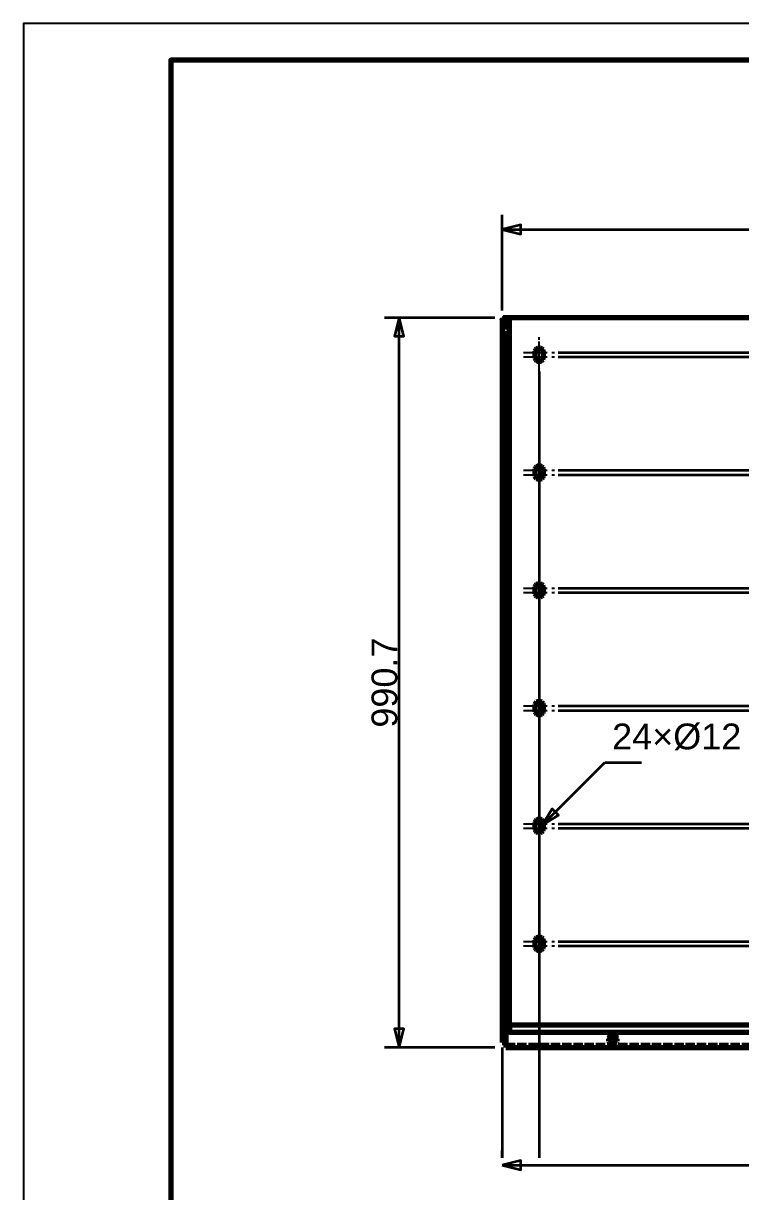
# Model space of a CAD drawing. Header units: millimetres. Extents: x 0 to 420, y 0 to 297.
# Drawn here: x 0 to 97.3, y 138.3 to 297 of the extents above; entities that cross this region are included whole.
import ezdxf
from ezdxf.enums import TextEntityAlignment as Align

# ---------------------------------------------------------------- set-up
doc = ezdxf.new("R2010")
doc.units = ezdxf.units.MM
doc.linetypes.add('CENTER', pattern=[5.08, 3.175, -0.635, 0.635, -0.635])
doc.linetypes.add('DASHED', pattern=[1.524, 1.27, -0.254])
doc.styles.add('GOST', font='Arial')

msp = doc.modelspace()

# ---------------------------------------------------------------- linework, layer by layer
at = {"color": 7, "lineweight": 35}
for p, q in [((65, 258), (65, 271)), ((65, 269), (220, 269)), ((64, 257), (49, 257)), ((51, 157.93), (51, 257)), ((72.6, 252.3), (235, 252.3)), ((72.6, 251.7), (235, 251.7)), ((70, 249.7), (70, 142.93)), ((70, 249.1), (70, 142.93)), ((72.6, 236.3), (235, 236.3)), ((72.6, 235.7), (235, 235.7)), ((70, 233.7), (70, 142.93)), ((70, 233.1), (70, 142.93)), ((72.6, 220.3), (235, 220.3)), ((72.6, 219.7), (235, 219.7)), ((70, 217.7), (70, 142.93)), ((70, 217.1), (70, 142.93)), ((72.6, 204.3), (235, 204.3)), ((72.6, 203.7), (235, 203.7)), ((70, 201.7), (70, 142.93)), ((70, 201.1), (70, 142.93)), ((70.42, 188.12), (78.91, 196.61)), ((78.91, 196.61), (83.91, 196.61)), ((72.6, 188.3), (235, 188.3)), ((72.6, 187.7), (235, 187.7)), ((70, 185.7), (70, 142.93)), ((70, 185.1), (70, 142.93)), ((72.6, 172.3), (235, 172.3)), ((72.6, 171.7), (235, 171.7)), ((70, 169.7), (70, 142.93)), ((70, 169.1), (70, 142.93)), ((64, 157.93), (49, 157.93)), ((65, 157.93), (65, 142.93)), ((65, 142.93), (65, 143.93)), ((65, 141.93), (220, 141.93))]:
    msp.add_line(p, q, dxfattribs=at)
at = {"color": 1, "lineweight": 70}
for p, q in [((65, 256.81), (65.01, 256.83)), ((65, 256.8), (65, 256.81)), ((65, 256.78), (65, 256.8)), ((65, 256.78), (65, 160.93)), ((65.01, 256.84), (65.02, 256.86)), ((65.01, 256.83), (65.01, 256.84)), ((65.02, 256.86), (65.03, 256.88)), ((65.03, 256.89), (65.04, 256.91)), ((65.03, 256.88), (65.03, 256.89)), ((65.04, 256.91), (65.06, 256.92)), ((65.06, 256.92), (65.07, 256.94)), ((65.07, 256.94), (65.08, 256.96)), ((65.08, 256.96), (65.1, 256.97)), ((65.1, 256.97), (65.12, 256.99)), ((65.12, 256.99), (65.13, 257)), ((65.17, 257), (65.13, 257)), ((65.22, 257), (65.17, 257)), ((65.27, 257), (65.22, 257)), ((65.32, 257), (65.27, 257)), ((65.38, 257), (65.32, 257)), ((65.44, 257), (65.38, 257)), ((65.5, 257), (65.44, 257)), ((65.57, 257), (65.5, 257)), ((65.63, 257), (65.57, 257)), ((65.71, 257), (65.63, 257)), ((65.78, 257), (65.71, 257)), ((65.85, 257), (65.78, 257)), ((65.93, 257), (65.85, 257)), ((66, 257), (65.93, 257)), ((219, 257), (66, 257)), ((66, 160.93), (66, 257)), ((69.43, 252.49), (69.4, 252.3)), ((69.4, 252.3), (69.4, 251.7)), ((69.51, 252.65), (69.43, 252.49)), ((69.65, 252.79), (69.51, 252.65)), ((69.81, 252.87), (69.65, 252.79)), ((70, 252.9), (69.81, 252.87)), ((70.19, 252.87), (70, 252.9)), ((70.35, 252.79), (70.19, 252.87)), ((70.49, 252.65), (70.35, 252.79)), ((70.57, 252.49), (70.49, 252.65)), ((70.6, 252.3), (70.57, 252.49)), ((70.6, 251.7), (70.6, 252.3)), ((69.4, 251.7), (69.43, 251.51)), ((69.43, 251.51), (69.51, 251.35)), ((69.51, 251.35), (69.65, 251.21)), ((69.65, 251.21), (69.81, 251.13)), ((69.81, 251.13), (70, 251.1)), ((70, 251.1), (70.19, 251.13)), ((70.19, 251.13), (70.35, 251.21)), ((70.35, 251.21), (70.49, 251.35)), ((70.49, 251.35), (70.57, 251.51)), ((70.57, 251.51), (70.6, 251.7)), ((69.43, 236.49), (69.4, 236.3)), ((69.51, 236.65), (69.43, 236.49)), ((69.65, 236.79), (69.51, 236.65)), ((69.81, 236.87), (69.65, 236.79)), ((70, 236.9), (69.81, 236.87)), ((70.19, 236.87), (70, 236.9)), ((70.35, 236.79), (70.19, 236.87)), ((70.49, 236.65), (70.35, 236.79)), ((70.57, 236.49), (70.49, 236.65)), ((70.6, 236.3), (70.57, 236.49)), ((69.4, 236.3), (69.4, 235.7)), ((69.4, 235.7), (69.43, 235.51)), ((69.43, 235.51), (69.51, 235.35)), ((69.51, 235.35), (69.65, 235.21)), ((69.65, 235.21), (69.81, 235.13)), ((69.81, 235.13), (70, 235.1)), ((70, 235.1), (70.19, 235.13)), ((70.19, 235.13), (70.35, 235.21)), ((70.35, 235.21), (70.49, 235.35)), ((70.49, 235.35), (70.57, 235.51)), ((70.57, 235.51), (70.6, 235.7)), ((70.6, 235.7), (70.6, 236.3)), ((69.51, 220.65), (69.43, 220.49)), ((69.65, 220.79), (69.51, 220.65)), ((69.81, 220.87), (69.65, 220.79)), ((70, 220.9), (69.81, 220.87)), ((70.19, 220.87), (70, 220.9)), ((70.35, 220.79), (70.19, 220.87)), ((70.49, 220.65), (70.35, 220.79)), ((70.57, 220.49), (70.49, 220.65)), ((69.43, 220.49), (69.4, 220.3)), ((69.4, 220.3), (69.4, 219.7)), ((69.4, 219.7), (69.43, 219.51)), ((69.43, 219.51), (69.51, 219.35)), ((69.51, 219.35), (69.65, 219.21)), ((69.65, 219.21), (69.81, 219.13)), ((69.81, 219.13), (70, 219.1)), ((70, 219.1), (70.19, 219.13)), ((70.19, 219.13), (70.35, 219.21)), ((70.35, 219.21), (70.49, 219.35)), ((70.49, 219.35), (70.57, 219.51)), ((70.6, 220.3), (70.57, 220.49)), ((70.57, 219.51), (70.6, 219.7)), ((70.6, 219.7), (70.6, 220.3)), ((69.65, 204.79), (69.51, 204.65)), ((69.81, 204.87), (69.65, 204.79)), ((70, 204.9), (69.81, 204.87)), ((70.19, 204.87), (70, 204.9)), ((70.35, 204.79), (70.19, 204.87)), ((70.49, 204.65), (70.35, 204.79)), ((69.43, 204.49), (69.4, 204.3)), ((69.4, 204.3), (69.4, 203.7)), ((69.4, 203.7), (69.43, 203.51)), ((69.51, 204.65), (69.43, 204.49)), ((69.43, 203.51), (69.51, 203.35)), ((69.51, 203.35), (69.65, 203.21)), ((69.65, 203.21), (69.81, 203.13)), ((69.81, 203.13), (70, 203.1)), ((70, 203.1), (70.19, 203.13)), ((70.19, 203.13), (70.35, 203.21)), ((70.35, 203.21), (70.49, 203.35)), ((70.57, 204.49), (70.49, 204.65)), ((70.49, 203.35), (70.57, 203.51)), ((70.6, 204.3), (70.57, 204.49)), ((70.57, 203.51), (70.6, 203.7)), ((70.6, 203.7), (70.6, 204.3)), ((69.81, 188.87), (69.65, 188.79)), ((70, 188.9), (69.81, 188.87)), ((70.19, 188.87), (70, 188.9)), ((70.35, 188.79), (70.19, 188.87)), ((69.43, 188.49), (69.4, 188.3)), ((69.4, 188.3), (69.4, 187.7)), ((69.4, 187.7), (69.43, 187.51)), ((69.51, 188.65), (69.43, 188.49)), ((69.43, 187.51), (69.51, 187.35)), ((69.65, 188.79), (69.51, 188.65)), ((69.51, 187.35), (69.65, 187.21)), ((70.49, 188.65), (70.35, 188.79)), ((70.35, 187.21), (70.49, 187.35)), ((70.57, 188.49), (70.49, 188.65)), ((70.49, 187.35), (70.57, 187.51)), ((70.6, 188.3), (70.57, 188.49)), ((70.57, 187.51), (70.6, 187.7)), ((70.6, 187.7), (70.6, 188.3)), ((69.65, 187.21), (69.81, 187.13)), ((69.81, 187.13), (70, 187.1)), ((70, 187.1), (70.19, 187.13)), ((70.19, 187.13), (70.35, 187.21)), ((69.43, 172.49), (69.4, 172.3)), ((69.4, 172.3), (69.4, 171.7)), ((69.4, 171.7), (69.43, 171.51)), ((69.51, 172.65), (69.43, 172.49)), ((69.43, 171.51), (69.51, 171.35)), ((69.65, 172.79), (69.51, 172.65)), ((69.81, 172.87), (69.65, 172.79)), ((70, 172.9), (69.81, 172.87)), ((70.19, 172.87), (70, 172.9)), ((70.35, 172.79), (70.19, 172.87)), ((70.49, 172.65), (70.35, 172.79)), ((70.57, 172.49), (70.49, 172.65)), ((70.49, 171.35), (70.57, 171.51)), ((70.6, 172.3), (70.57, 172.49)), ((70.57, 171.51), (70.6, 171.7)), ((70.6, 171.7), (70.6, 172.3)), ((69.51, 171.35), (69.65, 171.21)), ((69.65, 171.21), (69.81, 171.13)), ((69.81, 171.13), (70, 171.1)), ((70, 171.1), (70.19, 171.13)), ((70.19, 171.13), (70.35, 171.21)), ((70.35, 171.21), (70.49, 171.35)), ((65, 160.93), (65, 160.6)), ((65.01, 160.93), (65, 160.93)), ((65, 160.6), (65, 158.6)), ((65, 160.6), (65.5, 160.6)), ((65.03, 160.93), (65.01, 160.93)), ((65.06, 160.93), (65.03, 160.93)), ((65.1, 160.93), (65.06, 160.93)), ((65.15, 160.93), (65.1, 160.93)), ((65.22, 160.93), (65.15, 160.93)), ((65.29, 160.93), (65.22, 160.93)), ((65.38, 160.93), (65.29, 160.93)), ((65.47, 160.93), (65.38, 160.93)), ((65.57, 160.93), (65.47, 160.93)), ((65.5, 160.6), (65.5, 160.93)), ((65.5, 160.47), (65.5, 160.6)), ((65.5, 160.47), (65.5, 160.01)), ((66, 160.47), (65.5, 160.47)), ((65.67, 160.93), (65.57, 160.93)), ((65.78, 160.93), (65.67, 160.93)), ((65.89, 160.93), (65.78, 160.93)), ((66, 160.93), (65.89, 160.93)), ((66, 160.93), (66, 160.85)), ((219, 160.93), (66, 160.93)), ((66, 160.85), (66, 160.76)), ((66, 160.76), (66, 160.68)), ((66, 160.68), (66, 160.6)), ((66, 160.6), (66, 160.53)), ((66, 160.53), (66, 160.45)), ((66, 160.45), (66, 160.38)), ((66, 160.38), (66, 160.31)), ((66, 160.31), (66, 160.25)), ((66, 160.01), (65.5, 160.01)), ((65.5, 160.01), (65.5, 157.93)), ((66, 160.25), (66, 160.19)), ((66, 160.19), (66, 160.14)), ((66, 160.14), (66, 160.09)), ((66, 160.09), (66, 160.05)), ((66, 160.05), (66, 160.01)), ((66, 160.01), (219, 160.01)), ((79.41, 159.07), (79.4, 159.03)), ((79.4, 159.03), (79.4, 158.79)), ((79.4, 158.79), (79.41, 158.75)), ((79.45, 159.12), (79.41, 159.07)), ((79.41, 158.75), (79.45, 158.7)), ((79.58, 159.19), (79.45, 159.12)), ((79.45, 158.7), (79.58, 158.63)), ((79.57, 159.09), (79.47, 159.14)), ((79.69, 159.05), (79.57, 159.09)), ((79.77, 159.24), (79.58, 159.19)), ((79.84, 159.03), (79.69, 159.05)), ((80, 159.26), (79.77, 159.24)), ((80, 159.02), (79.84, 159.03)), ((80.23, 159.24), (80, 159.26)), ((80.16, 159.03), (80, 159.02)), ((80.31, 159.05), (80.16, 159.03)), ((80.42, 159.19), (80.23, 159.24)), ((80.43, 159.09), (80.31, 159.05)), ((80.55, 159.12), (80.42, 159.19)), ((80.42, 158.63), (80.55, 158.7)), ((80.53, 159.14), (80.43, 159.09)), ((80.59, 159.07), (80.55, 159.12)), ((80.55, 158.7), (80.59, 158.75)), ((80.6, 159.03), (80.59, 159.07)), ((80.59, 158.75), (80.6, 158.79)), ((80.6, 158.79), (80.6, 159.03)), ((65, 158.6), (65.5, 158.6)), ((65.5, 157.93), (219.5, 157.93)), ((79.58, 158.63), (79.77, 158.58)), ((79.77, 158.58), (80, 158.56)), ((80, 158.56), (80.23, 158.58)), ((80.23, 158.58), (80.42, 158.63))]:
    msp.add_line(p, q, dxfattribs=at)
at = {"color": 5, "linetype": 'DASHED', "lineweight": 35}
for p, q in [((65, 254.7), (65, 256.78)), ((65.13, 257), (66, 257)), ((65.51, 256.83), (65.5, 256.8)), ((65.5, 256.8), (65.5, 256.78)), ((65.5, 256.78), (65.5, 254.7)), ((65.5, 160.93), (65.5, 256.78)), ((65.53, 256.85), (65.51, 256.83)), ((65.55, 256.87), (65.53, 256.85)), ((65.58, 256.9), (65.55, 256.87)), ((65.61, 256.92), (65.58, 256.9)), ((65.65, 256.94), (65.61, 256.92)), ((65.69, 256.95), (65.65, 256.94)), ((65.73, 256.97), (65.69, 256.95)), ((65.78, 256.98), (65.73, 256.97)), ((65.83, 256.99), (65.78, 256.98)), ((65.89, 256.99), (65.83, 256.99)), ((65.94, 257), (65.89, 256.99)), ((66, 257), (65.94, 257)), ((219, 257), (66, 257)), ((65.5, 254.7), (65, 254.7)), ((65, 254.7), (65, 158.6)), ((65.5, 254.7), (65.5, 158.6)), ((69.4, 252.3), (69.43, 252.49)), ((69.4, 251.7), (69.4, 252.3)), ((69.43, 252.49), (69.51, 252.65)), ((69.51, 252.65), (69.65, 252.79)), ((69.65, 252.79), (69.81, 252.87)), ((69.81, 252.87), (70, 252.9)), ((70, 252.9), (70.19, 252.87)), ((70.19, 252.87), (70.35, 252.79)), ((70.35, 252.79), (70.49, 252.65)), ((70.49, 252.65), (70.57, 252.49)), ((70.57, 252.49), (70.6, 252.3)), ((70.6, 252.3), (70.6, 251.7)), ((69.43, 251.51), (69.4, 251.7)), ((69.51, 251.35), (69.43, 251.51)), ((69.65, 251.21), (69.51, 251.35)), ((69.81, 251.13), (69.65, 251.21)), ((70, 251.1), (69.81, 251.13)), ((70.19, 251.13), (70, 251.1)), ((70.35, 251.21), (70.19, 251.13)), ((70.49, 251.35), (70.35, 251.21)), ((70.57, 251.51), (70.49, 251.35)), ((70.6, 251.7), (70.57, 251.51)), ((69.4, 236.3), (69.43, 236.49)), ((69.43, 236.49), (69.51, 236.65)), ((69.51, 236.65), (69.65, 236.79)), ((69.65, 236.79), (69.81, 236.87)), ((69.81, 236.87), (70, 236.9)), ((70, 236.9), (70.19, 236.87)), ((70.19, 236.87), (70.35, 236.79)), ((70.35, 236.79), (70.49, 236.65)), ((70.49, 236.65), (70.57, 236.49)), ((70.57, 236.49), (70.6, 236.3)), ((69.4, 235.7), (69.4, 236.3)), ((69.43, 235.51), (69.4, 235.7)), ((69.51, 235.35), (69.43, 235.51)), ((69.65, 235.21), (69.51, 235.35)), ((69.81, 235.13), (69.65, 235.21)), ((70, 235.1), (69.81, 235.13)), ((70.19, 235.13), (70, 235.1)), ((70.35, 235.21), (70.19, 235.13)), ((70.49, 235.35), (70.35, 235.21)), ((70.57, 235.51), (70.49, 235.35)), ((70.6, 235.7), (70.57, 235.51)), ((70.6, 236.3), (70.6, 235.7)), ((69.43, 220.49), (69.51, 220.65)), ((69.51, 220.65), (69.65, 220.79)), ((69.65, 220.79), (69.81, 220.87)), ((69.81, 220.87), (70, 220.9)), ((70, 220.9), (70.19, 220.87)), ((70.19, 220.87), (70.35, 220.79)), ((70.35, 220.79), (70.49, 220.65)), ((70.49, 220.65), (70.57, 220.49)), ((69.4, 220.3), (69.43, 220.49)), ((69.4, 219.7), (69.4, 220.3)), ((69.43, 219.51), (69.4, 219.7)), ((69.51, 219.35), (69.43, 219.51)), ((69.65, 219.21), (69.51, 219.35)), ((69.81, 219.13), (69.65, 219.21)), ((70, 219.1), (69.81, 219.13)), ((70.19, 219.13), (70, 219.1)), ((70.35, 219.21), (70.19, 219.13)), ((70.49, 219.35), (70.35, 219.21)), ((70.57, 219.51), (70.49, 219.35)), ((70.57, 220.49), (70.6, 220.3)), ((70.6, 219.7), (70.57, 219.51)), ((70.6, 220.3), (70.6, 219.7)), ((69.51, 204.65), (69.65, 204.79)), ((69.65, 204.79), (69.81, 204.87)), ((69.81, 204.87), (70, 204.9)), ((70, 204.9), (70.19, 204.87)), ((70.19, 204.87), (70.35, 204.79)), ((70.35, 204.79), (70.49, 204.65)), ((69.4, 204.3), (69.43, 204.49)), ((69.4, 203.7), (69.4, 204.3)), ((69.43, 203.51), (69.4, 203.7)), ((69.43, 204.49), (69.51, 204.65)), ((69.51, 203.35), (69.43, 203.51)), ((69.65, 203.21), (69.51, 203.35)), ((69.81, 203.13), (69.65, 203.21)), ((70, 203.1), (69.81, 203.13)), ((70.19, 203.13), (70, 203.1)), ((70.35, 203.21), (70.19, 203.13)), ((70.49, 203.35), (70.35, 203.21)), ((70.49, 204.65), (70.57, 204.49)), ((70.57, 203.51), (70.49, 203.35)), ((70.57, 204.49), (70.6, 204.3)), ((70.6, 203.7), (70.57, 203.51)), ((70.6, 204.3), (70.6, 203.7)), ((69.65, 188.79), (69.81, 188.87)), ((69.81, 188.87), (70, 188.9)), ((70, 188.9), (70.19, 188.87)), ((70.19, 188.87), (70.35, 188.79)), ((69.4, 188.3), (69.43, 188.49)), ((69.4, 187.7), (69.4, 188.3)), ((69.43, 187.51), (69.4, 187.7)), ((69.43, 188.49), (69.51, 188.65)), ((69.51, 187.35), (69.43, 187.51)), ((69.51, 188.65), (69.65, 188.79)), ((69.65, 187.21), (69.51, 187.35)), ((70.35, 188.79), (70.49, 188.65)), ((70.49, 187.35), (70.35, 187.21)), ((70.49, 188.65), (70.57, 188.49)), ((70.57, 187.51), (70.49, 187.35)), ((70.57, 188.49), (70.6, 188.3)), ((70.6, 187.7), (70.57, 187.51)), ((70.6, 188.3), (70.6, 187.7)), ((69.81, 187.13), (69.65, 187.21)), ((70, 187.1), (69.81, 187.13)), ((70.19, 187.13), (70, 187.1)), ((70.35, 187.21), (70.19, 187.13)), ((69.4, 172.3), (69.43, 172.49)), ((69.4, 171.7), (69.4, 172.3)), ((69.43, 171.51), (69.4, 171.7)), ((69.43, 172.49), (69.51, 172.65)), ((69.51, 171.35), (69.43, 171.51)), ((69.51, 172.65), (69.65, 172.79)), ((69.65, 172.79), (69.81, 172.87)), ((69.81, 172.87), (70, 172.9)), ((70, 172.9), (70.19, 172.87)), ((70.19, 172.87), (70.35, 172.79)), ((70.35, 172.79), (70.49, 172.65)), ((70.49, 172.65), (70.57, 172.49)), ((70.57, 171.51), (70.49, 171.35)), ((70.57, 172.49), (70.6, 172.3)), ((70.6, 171.7), (70.57, 171.51)), ((70.6, 172.3), (70.6, 171.7)), ((69.65, 171.21), (69.51, 171.35)), ((69.81, 171.13), (69.65, 171.21)), ((70, 171.1), (69.81, 171.13)), ((70.19, 171.13), (70, 171.1)), ((70.35, 171.21), (70.19, 171.13)), ((70.49, 171.35), (70.35, 171.21)), ((65, 160.93), (65.5, 160.93)), ((65.5, 160.93), (65.5, 160.93)), ((65.5, 160.93), (65.51, 160.93)), ((65.5, 160.47), (65.5, 158.39)), ((65.5, 158.6), (65.5, 160.47)), ((65.51, 160.93), (65.53, 160.93)), ((65.53, 160.93), (65.55, 160.93)), ((65.55, 160.93), (65.58, 160.93)), ((65.58, 160.93), (65.61, 160.93)), ((65.61, 160.93), (65.65, 160.93)), ((65.65, 160.93), (65.69, 160.93)), ((65.69, 160.93), (65.73, 160.93)), ((65.73, 160.93), (65.78, 160.93)), ((65.78, 160.93), (65.83, 160.93)), ((65.83, 160.93), (65.89, 160.93)), ((65.89, 160.93), (65.94, 160.93)), ((65.94, 160.93), (66, 160.93)), ((66, 160.89), (66, 160.93)), ((66, 160.85), (66, 160.89)), ((66, 160.81), (66, 160.85)), ((66, 160.77), (66, 160.81)), ((66, 160.73), (66, 160.77)), ((66, 160.69), (66, 160.73)), ((66, 160.65), (66, 160.69)), ((66, 160.62), (66, 160.65)), ((66, 160.59), (66, 160.62)), ((66, 160.56), (66, 160.59)), ((66, 160.53), (66, 160.56)), ((66, 160.51), (66, 160.53)), ((66, 160.49), (66, 160.51)), ((66, 160.47), (66, 160.49)), ((66, 160.47), (66, 160.01)), ((79.4, 159.49), (79.41, 159.53)), ((79.4, 159.03), (79.4, 159.49)), ((79.4, 159.25), (79.4, 159.49)), ((79.42, 159.19), (79.4, 159.25)), ((79.4, 158.79), (79.4, 159.25)), ((79.41, 159.53), (79.45, 159.58)), ((79.47, 159.14), (79.42, 159.19)), ((79.45, 159.58), (79.58, 159.65)), ((79.58, 159.65), (79.77, 159.7)), ((79.77, 159.7), (80, 159.72)), ((80, 159.72), (80.23, 159.7)), ((80.23, 159.7), (80.42, 159.65)), ((80.42, 159.65), (80.55, 159.58)), ((80.58, 159.19), (80.53, 159.14)), ((80.55, 159.58), (80.59, 159.53)), ((80.6, 159.25), (80.58, 159.19)), ((80.59, 159.53), (80.6, 159.49)), ((80.6, 159.03), (80.6, 159.49)), ((80.6, 159.49), (80.6, 159.25)), ((80.6, 158.79), (80.6, 159.25)), ((65.5, 158.39), (219.5, 158.39)), ((65.5, 158.39), (65.5, 157.93))]:
    msp.add_line(p, q, dxfattribs=at)
at = {"color": 4, "linetype": 'CENTER', "lineweight": 25}
for p, q in [((70, 250.2), (70, 254.4)), ((67.9, 252.3), (72.1, 252.3)), ((70, 249.6), (70, 253.8)), ((67.9, 251.7), (72.1, 251.7)), ((70, 234.2), (70, 238.4)), ((70, 233.6), (70, 237.8)), ((67.9, 236.3), (72.1, 236.3)), ((67.9, 235.7), (72.1, 235.7)), ((70, 218.2), (70, 222.4)), ((70, 217.6), (70, 221.8)), ((67.9, 220.3), (72.1, 220.3)), ((67.9, 219.7), (72.1, 219.7)), ((70, 202.2), (70, 206.4)), ((70, 201.6), (70, 205.8)), ((67.9, 204.3), (72.1, 204.3)), ((67.9, 203.7), (72.1, 203.7)), ((70, 186.2), (70, 190.4)), ((70, 185.6), (70, 189.8)), ((67.9, 188.3), (72.1, 188.3)), ((67.9, 187.7), (72.1, 187.7)), ((70, 170.2), (70, 174.4)), ((70, 169.6), (70, 173.8)), ((67.9, 172.3), (72.1, 172.3)), ((67.9, 171.7), (72.1, 171.7))]:
    msp.add_line(p, q, dxfattribs=at)
at = {"color": 7, "lineweight": 25}
msp.add_lwpolyline([(0, 0), (420, 0), (420, 297), (0, 297)], close=True, dxfattribs=at)
at = {"color": 7, "lineweight": 70}
msp.add_lwpolyline([(20, 5), (415, 5), (415, 292), (20, 292)], close=True, dxfattribs=at)
at = {"color": 7, "lineweight": 35}
for points in [[(65, 269), (67.5, 268.38), (67.5, 269.62)], [(51, 257), (50.37, 254.5), (51.62, 254.5)], [(70.42, 188.12), (72.63, 189.45), (71.75, 190.33)], [(51, 157.93), (51.62, 160.43), (50.37, 160.43)], [(65, 141.93), (67.5, 141.31), (67.5, 142.56)]]:
    msp.add_lwpolyline(points, close=True, dxfattribs=at)

# ---------------------------------------------------------------- texts
at = {"color": 7, "style": 'GOST'}
msp.add_text('990.7', height=3.5, rotation=90, dxfattribs=at).set_placement((49, 207.47), align=Align.MIDDLE)
msp.add_text('24×Ø12', height=3.5, dxfattribs=at).set_placement((79.91, 198.41))

doc.saveas('drawing.dxf')
